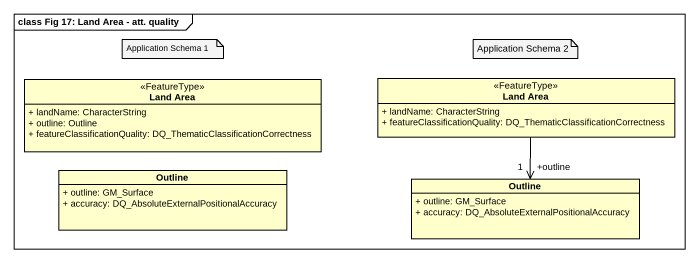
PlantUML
@startuml
mainframe class Fig 17: Land Area - att. quality
hide circle
hide empty members
skinparam classAttributeIconSize 0
class "Land Area" as Land_Area <<FeatureType>> {
  + landName: CharacterString
  + outline: Outline
  + featureClassificationQuality: DQ_ThematicClassificationCorrectness
}
class "Land Area" as Land_Area_2 <<FeatureType>> {
  + landName: CharacterString
  + featureClassificationQuality: DQ_ThematicClassificationCorrectness
}
class Outline {
  + outline: GM_Surface
  + accuracy: DQ_AbsoluteExternalPositionalAccuracy
}
class "Outline" as Outline_2 {
  + outline: GM_Surface
  + accuracy: DQ_AbsoluteExternalPositionalAccuracy
}
Land_Area_2 --> "+outline\n1" Outline_2
note as N1
  Application Schema 1
end note
note as N2
  Application Schema 2
end note
@enduml
